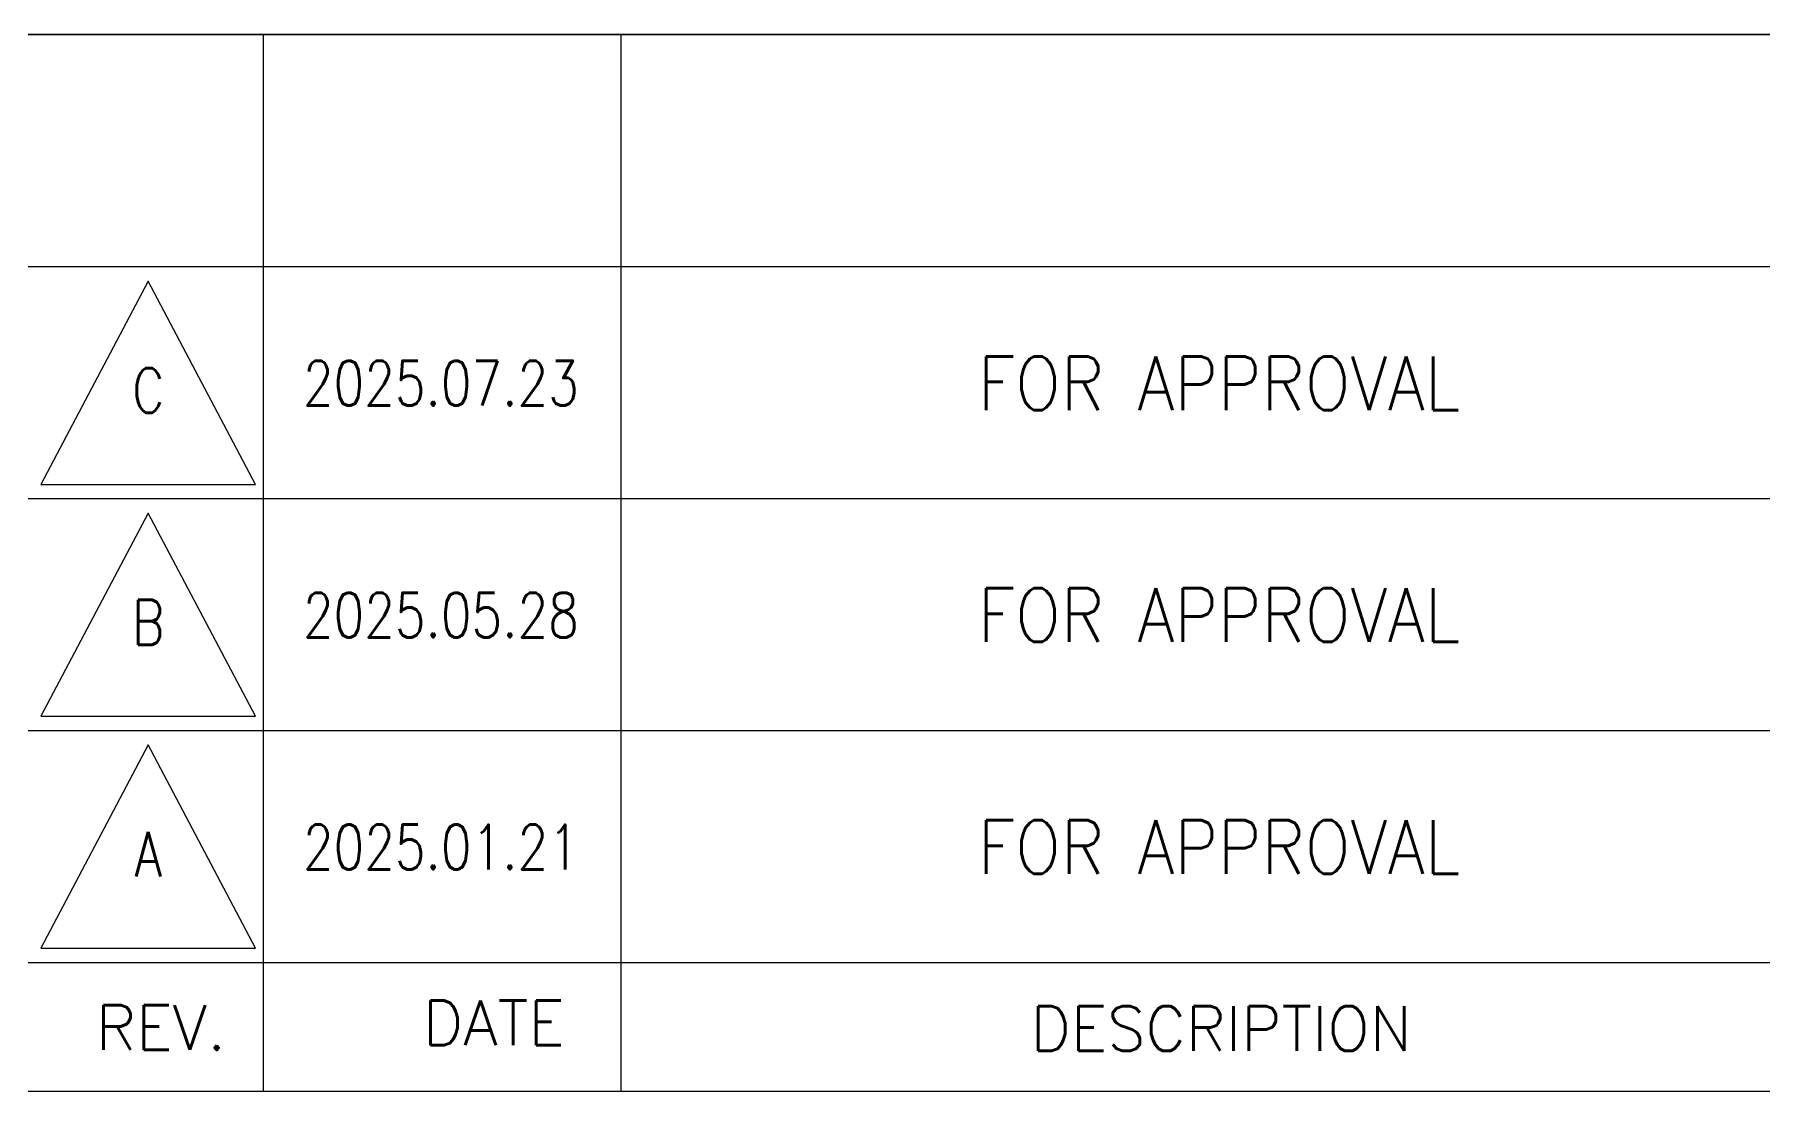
# Model space of a CAD drawing. Extents: x 0 to 841, y 0 to 594.
# Drawn here: x 677.3 to 757.8, y 131.7 to 181 of the extents above; entities that cross this region are included whole.
import ezdxf
from ezdxf.enums import TextEntityAlignment as Align

# ---------------------------------------------------------------- set-up
doc = ezdxf.new("R2010")
doc.units = 0
doc.header["$LTSCALE"] = 5
doc.header["$MEASUREMENT"] = 0
doc.layers.add('42', color=7, linetype='Continuous', lineweight=9)
doc.layers.add('EMB', color=7, linetype='Continuous', lineweight=9)
doc.styles.add('ROMANS', font='romans.shx')

msp = doc.modelspace()

# ---------------------------------------------------------------- linework, layer by layer
at = {"layer": '42', "color": 7, "linetype": 'Continuous', "lineweight": 0}
for p, q in [((827, 181), (677, 181)), ((687.975, 181), (687.975, 131.662)), ((704.675, 181), (704.675, 131.662)), ((827, 170.162), (677, 170.162)), ((827, 159.325), (677, 159.325)), ((827, 148.5), (677, 148.5)), ((827, 137.662), (677, 137.662))]:
    msp.add_line(p, q, dxfattribs=at)
at = {"layer": '42', "color": 3, "linetype": 'Continuous', "lineweight": 0}
for p, q in [((677, 181), (827, 181)), ((827, 131.662), (677, 131.662))]:
    msp.add_line(p, q, dxfattribs=at)
at = {"layer": '42', "color": 7, "linetype": 'Continuous', "lineweight": 0}
for points in [[(682.613, 169.488), (677.6, 160), (687.613, 160), (682.613, 169.488)], [(682.613, 158.662), (677.6, 149.175), (687.613, 149.175), (682.613, 158.662)], [(682.613, 147.838), (677.6, 138.35), (687.613, 138.35), (682.613, 147.838)]]:
    msp.add_lwpolyline(points, dxfattribs=at)

# ---------------------------------------------------------------- texts
at = {"layer": '42', "color": 7, "linetype": 'Continuous', "lineweight": 0, "style": 'ROMANS'}
for s, height, p in [('REV.', 2.0875, (683.213, 134.65)), ('DATE', 2.0875, (698.75, 134.863)), ('DESCRIPTION', 2.08747, (732.713, 134.6))]:
    msp.add_text(s, height=height, dxfattribs=at).set_placement(p, align=Align.MIDDLE)
at = {"layer": 'EMB', "color": 7, "linetype": 'Continuous', "lineweight": 0, "style": 'ROMANS'}
for s, height, width, p in [('FOR APPROVAL', 2.505, 0.9, (732.613, 164.725)), ('C', 2.087, 0.800022, (682.613, 164.387)), ('2025.07.23', 2.0875, 0.800022, (696.275, 164.725)), ('2025.05.28', 2.0875, 0.800022, (696.275, 153.9)), ('FOR APPROVAL', 2.505, 0.9, (732.613, 153.9)), ('B', 2.087, 0.800022, (682.613, 153.562)), ('FOR APPROVAL', 2.505, 0.9, (732.613, 143.075)), ('A', 2.087, 0.800022, (682.613, 142.738)), ('2025.01.21', 2.0875, 0.800022, (696.275, 143.075))]:
    msp.add_text(s, height=height, dxfattribs=dict(at, width=width)).set_placement(p, align=Align.MIDDLE)

doc.saveas('drawing.dxf')
